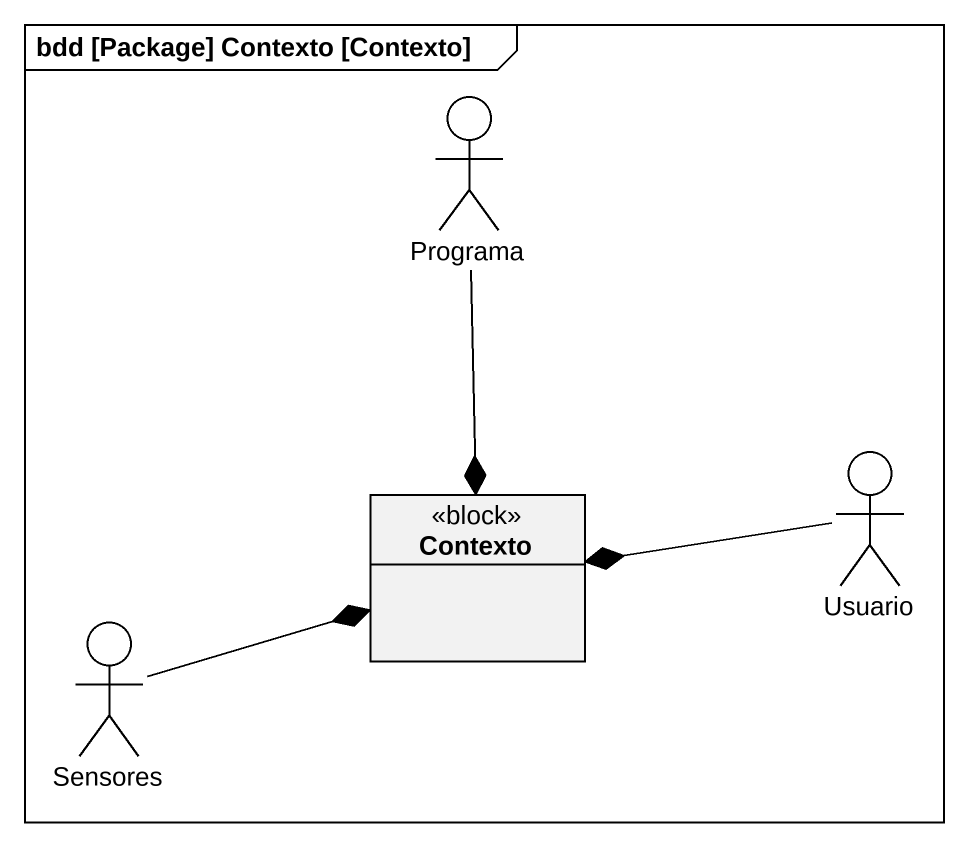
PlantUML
@startuml
mainframe bdd [Package] Contexto [Contexto]
allowmixing
hide circle
hide empty members
actor Programa
class Contexto <<block>>
actor Usuario
actor Sensores
Programa --* Contexto
Usuario -left-* Contexto
Sensores -right-* Contexto
@enduml
